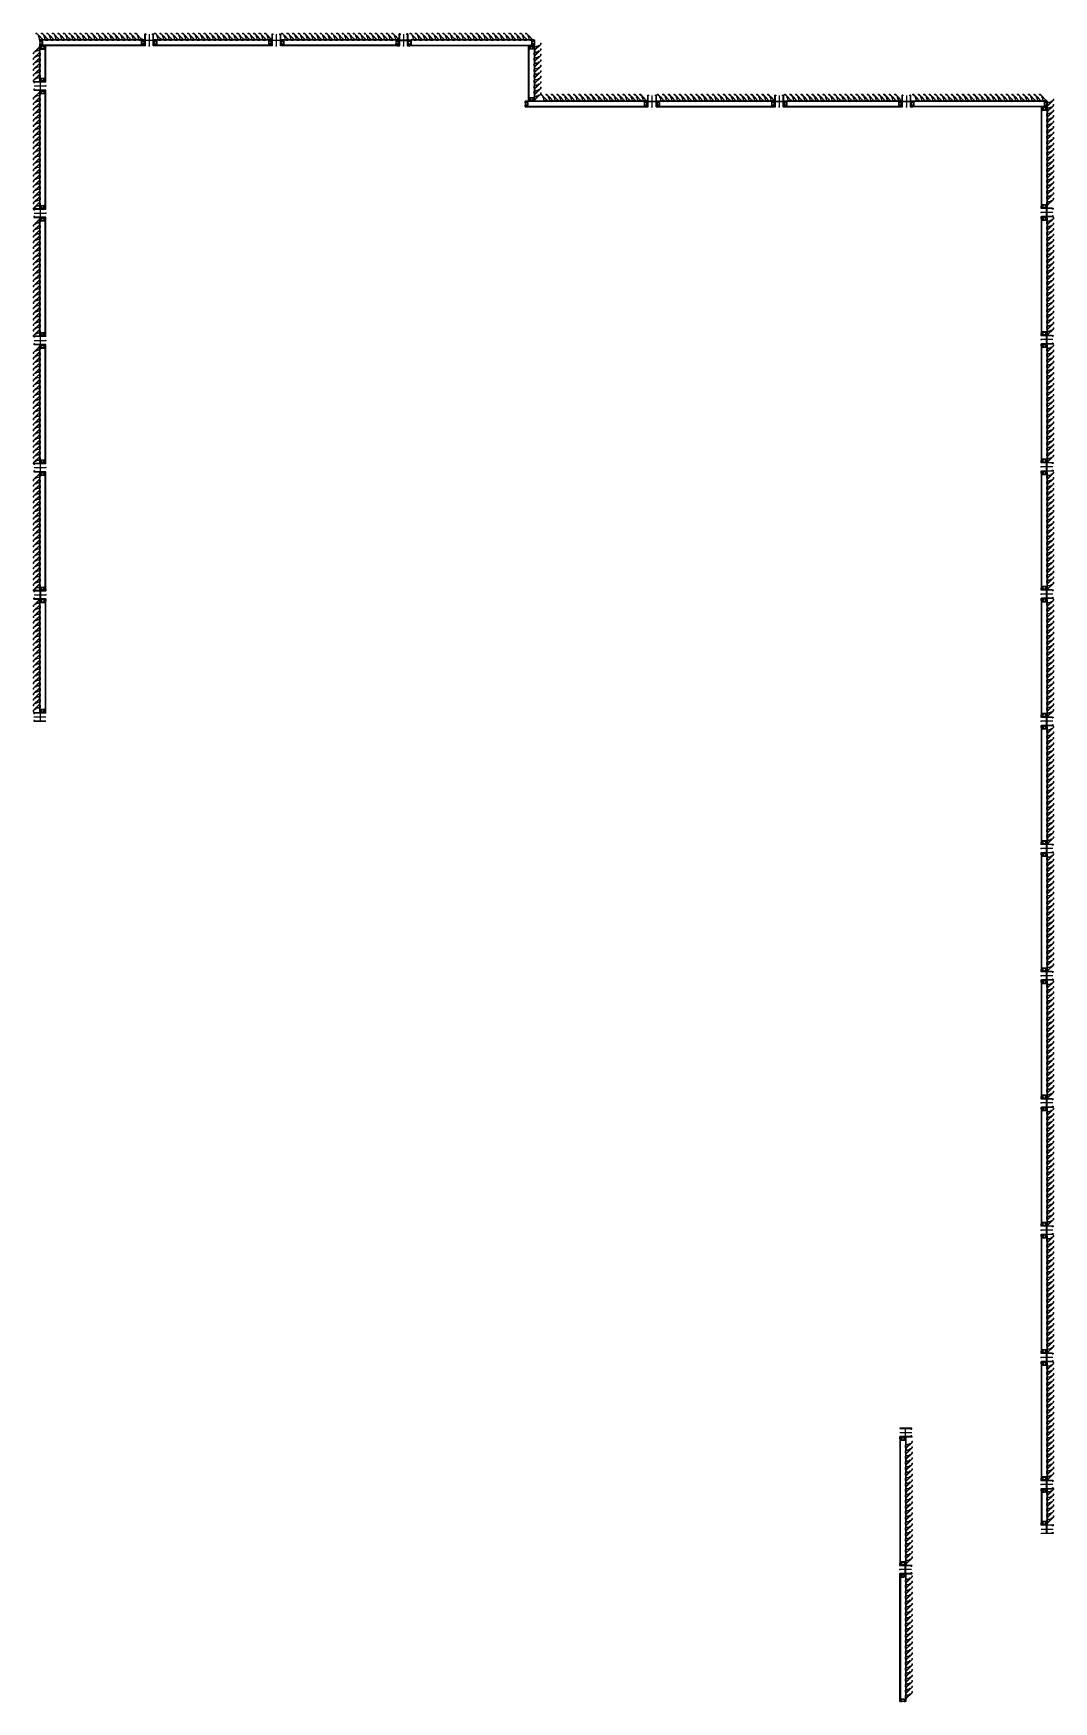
# Model space of a CAD drawing. Header units: millimetres. Extents: x -1379 to 1385823, y -4884429 to 548763.
# Drawn here: x 465102 to 477133, y -2201103 to -2181433 of the extents above; entities that cross this region are included whole.
import ezdxf

# ---------------------------------------------------------------- set-up
doc = ezdxf.new("R2010")
doc.units = ezdxf.units.MM
doc.set_wipeout_variables(frame=1)
doc.linetypes.add('CENTER', pattern=[50.8, 31.75, -6.35, 6.35, -6.35])
for name, color, linetype in [('010 - ASPG_ACCESSORIES_MAIN_COLOR_1', 7, 'Continuous'), ('010 - ASPG_EXTR_DEF_SUB', 7, 'Continuous'), ('010 - ASPG_EXTR_MAIN_COLOR_2', 7, 'Continuous'), ('010 - ASPG_FASTERN_DEF_SUB', 7, 'Continuous'), ('010 - ASPG_FRAMING_CUT_COLOR_4', 7, 'Continuous'), ('010 - ASPG_FRAMING_DEF_SUB', 7, 'Continuous'), ('010 - ASPG_FRAMING_HATCH_', 7, 'Continuous'), ('010 - ASPG_FRAMING_MAIN_COLOR_2', 7, 'Continuous'), ('010 - ASPG_FRAMING_SUB_COLOR_2', 7, 'Continuous'), ('010 - ASPG_FRAMING_WIPEOUT_', 7, 'Continuous'), ('BOLT & SCREW', 7, 'Continuous'), ('Center Line', 7, 'CENTER')]:
    doc.layers.add(name, color=color, linetype=linetype)
doc.layers.add('12-GRID', color=7, linetype='CENTER', lineweight=13)
doc.layers.add('SCREW', color=7, linetype='Continuous', lineweight=5)
pattern_1 = [(270, (1257419.24324, -520041.6224), (0.65495992507, -1.1344238721), [0.7562825814, -1.5125651628]), (30, (1257419.24324, -520041.6224), (0.65495992936, 1.1344238696), [0.7562825814, -1.5125651628]), (330, (1257419.24324, -520041.6224), (1.30991985442, -2.48e-09), [-1.5125651628, 0.7562825814])]
pattern_2 = [(315, (1257419.4929, -520021.6224), (1.3369313545, 1.3369313545), []), (45, (1257419.4929, -520021.6224), (-1.3369313545, 1.3369313545), [])]
pattern_3 = [(270, (1257419.4425, -520043.9224), (0.65495992507, -1.1344238721), [0.7562825814, -1.5125651628]), (30, (1257419.4425, -520043.9224), (0.65495992936, 1.1344238696), [0.7562825814, -1.5125651628]), (330, (1257419.4425, -520043.9224), (1.30991985442, -2.48e-09), [-1.5125651628, 0.7562825814])]
pattern_4 = [(315, (1257419.1929, -520023.9224), (1.3369313545, 1.3369313545), []), (45, (1257419.1929, -520023.9224), (-1.3369313545, 1.3369313545), [])]

# ---------------------------------------------------------------- blocks, each defined once
blk = doc.blocks.new('*U3530')
at = {"layer": '12-GRID', "color": 7, "linetype": 'CENTER'}
for p, q in [((0, -6), (0, 2)), ((-4, -2), (4, -2))]:
    blk.add_line(p, q, dxfattribs=at)
at = {"layer": 'BOLT & SCREW', "color": 7}
for p, q in [((-1, -2), (-2, -2)), ((-1, -2), (-2, -2)), ((0, -2), (-1, -2)), ((0, -2), (-1, -2)), ((0, -1), (0, 0)), ((0, -1), (0, 0)), ((0, -2), (0, -1)), ((0, -2), (0, -1)), ((0, -2), (1, -2)), ((0, -3), (0, -2)), ((0, -2), (0, -3)), ((0, -2), (1, -2)), ((0, -3), (0, -4)), ((0, -3), (0, -4)), ((1, -2), (2, -2)), ((1, -2), (2, -2))]:
    blk.add_line(p, q, dxfattribs=at)
for points in [[(-2, -2), (-1, -2, 0.414214), (0, -1), (0, 0), (0, 0), (0, -1, 0.414214), (1, -2), (2, -2), (2, -2), (1, -2, 0.414214), (0, -3), (0, -4), (0, -4), (0, -3, 0.414214), (-1, -2), (-2, -2)], [(0, -2, -0.414214), (0, -2), (1, -2), (1, -2), (0, -2, -0.414214), (0, -2), (0, -1), (0, -1), (0, -2, -0.414214), (0, -2), (-1, -2), (-1, -2), (0, -2, -0.414214), (0, -2), (0, -3), (0, -3)]]:
    blk.add_lwpolyline(points, format="xyb", close=True, dxfattribs=at)
blk.add_circle((0, -2), 3.5, dxfattribs=at)
blk = doc.blocks.new('000_ASPG_TYP_FILES_20260218-010703_FRAME_EXTR_')
at = {"layer": '010 - ASPG_FRAMING_HATCH_'}
h = blk.add_hatch(dxfattribs=at)
h.set_pattern_fill('ANSI32', scale=0.1, angle=180)
edge = h.paths.add_edge_path()
edge.add_line((2, 16), (2, 2))
edge.add_line((2, 2), (40, 2))
edge.add_arc((40, 2), 0.3, 0, 90, ccw=False)
edge.add_line((40, 2), (40, 0))
edge.add_arc((40, 0), 0.3, -90, 0, ccw=False)
edge.add_line((40, 0), (0, 0))
edge.add_arc((0, 0), 0.3, 180, 270, ccw=False)
edge.add_line((0, 0), (0, 18))
edge.add_arc((0, 18), 0.3, 90, 180, ccw=False)
edge.add_line((0, 18), (23, 18))
edge.add_arc((23, 19), 0.5, 270, 380.2095)
edge.add_arc((26, 20), 3.35, 182.0638, 200.2095, ccw=False)
edge.add_arc((24, 20), 0.76, 2.0638, 182.0638, ccw=False)
edge.add_arc((26, 20), 1.83, 182.0638, 447.9362)
edge.add_arc((26, 22), 0.76, 87.9362, 267.9362, ccw=False)
edge.add_arc((26, 20), 3.35, 69.7905, 87.9362, ccw=False)
edge.add_arc((27, 23), 0.5, 249.7905, 360)
edge.add_line((28, 23), (28, 27))
edge.add_line((28, 27), (28, 27))
edge.add_line((28, 27), (28, 28))
edge.add_line((28, 28), (28, 39))
edge.add_line((28, 39), (28, 39))
edge.add_line((28, 39), (28, 40))
edge.add_line((28, 40), (28, 43))
edge.add_arc((27, 43), 0.5, 0, 110.2095)
edge.add_arc((26, 46), 3.35, 272.0638, 290.2095, ccw=False)
edge.add_arc((26, 44), 0.76, 92.0638, 272.0638, ccw=False)
edge.add_arc((26, 46), 1.83, 272.0638, 537.9362)
edge.add_arc((24, 47), 0.76, 177.9362, 357.9362, ccw=False)
edge.add_arc((26, 46), 3.35, 159.7905, 177.9362, ccw=False)
edge.add_arc((23, 48), 0.5, 339.7905, 450)
edge.add_line((23, 48), (0, 48))
edge.add_arc((0, 49), 0.3, 180, 270, ccw=False)
edge.add_line((0, 49), (0, 60))
edge.add_arc((0, 60), 0.3, 90, 180, ccw=False)
edge.add_line((0, 60), (5, 60))
edge.add_line((5, 60), (5, 65))
edge.add_arc((5, 65), 0.3, 90, 180, ccw=False)
edge.add_line((5, 65), (30, 65))
edge.add_line((30, 65), (30, 64))
edge.add_arc((30, 64), 0.3, -90, 0, ccw=False)
edge.add_line((30, 63), (7, 63))
edge.add_arc((7, 63), 0.3, 90, 180)
edge.add_line((7, 63), (7, 58))
edge.add_line((7, 58), (2, 58))
edge.add_arc((2, 58), 0.3, 90, 180)
edge.add_line((2, 58), (2, 51))
edge.add_arc((2, 51), 0.3, 180, 270)
edge.add_line((2, 50), (30, 50))
edge.add_arc((30, 50), 0.3, 0, 90, ccw=False)
edge.add_line((30, 50), (30, 27))
edge.add_line((30, 27), (30, 16))
edge.add_arc((30, 16), 0.3, -90, 0, ccw=False)
edge.add_line((30, 16), (2, 16))
at = {"layer": '010 - ASPG_FRAMING_CUT_COLOR_4', "color": 7}
blk.add_lwpolyline([(2, 16), (2, 2), (40, 2, -0.414214), (40, 2), (40, 0, -0.414214), (40, 0), (0, 0, -0.414214), (0, 0), (0, 18, -0.414214), (0, 18), (23, 18, 0.52173), (23, 19, -0.079342), (23, 20, -1), (24, 20, 2.296346), (26, 22, -1), (26, 23, -0.079342), (27, 23, 0.52173), (28, 23), (28, 27), (28, 27), (28, 28), (28, 39), (28, 39), (28, 40), (28, 43, 0.52173), (27, 43, -0.079342), (26, 43, -1), (26, 45, 2.296346), (24, 47, -1), (23, 47, -0.079342), (23, 48, 0.52173), (23, 48), (0, 48, -0.414214), (0, 49), (0, 60, -0.414214), (0, 60), (5, 60), (5, 65, -0.414214), (5, 65), (30, 65), (30, 64, -0.414214), (30, 63), (7, 63, 0.414214), (7, 63), (7, 58), (2, 58, 0.414214), (2, 58), (2, 51, 0.414214), (2, 50), (30, 50, -0.414214), (30, 50), (30, 27), (30, 16, -0.414214), (30, 16)], format="xyb", close=True, dxfattribs=at)
at = {"color": 7}
for p in [(26, 48), (26, 22)]:
    blk.add_blockref('*U3530', p, dxfattribs=at)
blk = doc.blocks.new('*U3143')
at = {"layer": '010 - ASPG_FRAMING_HATCH_', "transparency": 33554585}
h = blk.add_hatch(dxfattribs=at)
h.set_pattern_fill('ANSI32', scale=0.25)
edge = h.paths.add_edge_path()
edge.add_line((2, -50), (2, -75))
edge.add_line((2, -75), (0, -75))
edge.add_line((0, -75), (0, -49))
edge.add_arc((1, -49), 1, 90, 180, ccw=False)
edge.add_line((1, -48), (63, -48))
edge.add_arc((63, -47), 1, 270, 360)
edge.add_line((64, -47), (64, 47))
edge.add_arc((63, 47), 1, 0, 90)
edge.add_line((63, 48), (1, 48))
edge.add_arc((1, 49), 1, 180, 270, ccw=False)
edge.add_line((0, 49), (0, 75))
edge.add_line((0, 75), (2, 75))
edge.add_line((2, 75), (2, 50))
edge.add_line((2, 50), (141, 50))
edge.add_line((141, 50), (141, 41))
edge.add_arc((140, 41), 1, 270, 360, ccw=False)
edge.add_line((140, 40), (132, 40))
edge.add_arc((132, 41), 1, 180, 270, ccw=False)
edge.add_line((131, 41), (131, 47))
edge.add_arc((130, 47), 1, 0, 90)
edge.add_line((130, 48), (67, 48))
edge.add_arc((67, 47), 1, 90, 180)
edge.add_line((66, 47), (66, -47))
edge.add_arc((67, -47), 1, 180, 270)
edge.add_line((67, -48), (130, -48))
edge.add_arc((130, -47), 1, 270, 360)
edge.add_line((131, -47), (131, -41))
edge.add_arc((132, -41), 1, 90, 180, ccw=False)
edge.add_line((132, -40), (140, -40))
edge.add_arc((140, -41), 1, 0, 90, ccw=False)
edge.add_line((141, -41), (141, -50))
edge.add_line((141, -50), (2, -50))
h.paths.add_polyline_path([(139, 48), (139, 42), (133, 42), (133, 48)], flags=16)
h.paths.add_polyline_path([(139, -48), (139, -42), (133, -42), (133, -48)], flags=16)
at = {"layer": '010 - ASPG_FRAMING_HATCH_'}
h = blk.add_hatch(dxfattribs=at)
h.set_pattern_fill('ANSI37', scale=0.595498, angle=-90)
h.set_pattern_definition(pattern_4)
edge = h.paths.add_edge_path()
edge.add_ellipse((12, 55), major_axis=(0, -5), ratio=0.644482, start_angle=180, end_angle=360, ccw=False)
edge.add_line((12, 60), (2, 60))
edge.add_arc((-8, 55), 11.1, -26.7963, 26.7963, ccw=False)
edge.add_line((2, 50), (12, 50))
h = blk.add_hatch(dxfattribs=at)
h.set_pattern_fill('HONEY', scale=0.238199, angle=-90)
h.set_pattern_definition(pattern_3)
edge = h.paths.add_edge_path()
edge.add_ellipse((12, 55), major_axis=(0, -5), ratio=0.644482, start_angle=0, end_angle=360, ccw=False)
h = blk.add_hatch(dxfattribs=at)
h.set_pattern_fill('HONEY', scale=0.238199, angle=-90)
h.set_pattern_definition(pattern_1)
edge = h.paths.add_edge_path()
edge.add_ellipse((58, 55), major_axis=(0, -5), ratio=0.644482, start_angle=0, end_angle=360)
h = blk.add_hatch(dxfattribs=at)
h.set_pattern_fill('ANSI37', scale=0.595498, angle=-90)
h.set_pattern_definition(pattern_2)
edge = h.paths.add_edge_path()
edge.add_ellipse((58, 55), major_axis=(0, -5), ratio=0.644482, start_angle=0, end_angle=180)
edge.add_line((58, 60), (62, 60))
edge.add_arc((62, 60), 0.3, -90, 0)
edge.add_line((62, 60), (62, 61))
edge.add_line((62, 61), (62, 62))
edge.add_line((62, 62), (62, 62))
edge.add_line((62, 62), (62, 63))
edge.add_line((62, 63), (62, 63))
edge.add_line((62, 63), (62, 64))
edge.add_line((62, 64), (62, 64))
edge.add_line((62, 64), (62, 65))
edge.add_line((62, 65), (63, 65))
edge.add_line((63, 65), (64, 66))
edge.add_line((64, 66), (64, 65))
edge.add_line((64, 65), (65, 66))
edge.add_line((65, 66), (65, 65))
edge.add_line((65, 65), (66, 66))
edge.add_line((66, 66), (66, 65))
edge.add_line((66, 65), (67, 65))
edge.add_arc((67, 65), 0.3, -90, 0)
edge.add_line((67, 65), (67, 60))
edge.add_arc((77, 55), 11.1, 153.2037, 206.7963)
edge.add_line((67, 50), (58, 50))
h = blk.add_hatch(dxfattribs=at)
h.set_pattern_fill('ANSI37', scale=0.595498, angle=-90)
h.set_pattern_definition(pattern_4)
edge = h.paths.add_edge_path()
edge.add_ellipse((12, -55), major_axis=(0, 5), ratio=0.644482, start_angle=0, end_angle=180)
edge.add_line((12, -60), (2, -60))
edge.add_arc((-8, -55), 11.1, 333.2037, 386.7963)
edge.add_line((2, -50), (12, -50))
h = blk.add_hatch(dxfattribs=at)
h.set_pattern_fill('HONEY', scale=0.238199, angle=-90)
h.set_pattern_definition(pattern_3)
edge = h.paths.add_edge_path()
edge.add_ellipse((12, -55), major_axis=(0, 5), ratio=0.644482, start_angle=0, end_angle=360)
h = blk.add_hatch(dxfattribs=at)
h.set_pattern_fill('HONEY', scale=0.238199, angle=-90)
h.set_pattern_definition(pattern_1)
edge = h.paths.add_edge_path()
edge.add_ellipse((58, -55), major_axis=(0, 5), ratio=0.644482, start_angle=0, end_angle=360, ccw=False)
h = blk.add_hatch(dxfattribs=at)
h.set_pattern_fill('ANSI37', scale=0.595498, angle=-90)
h.set_pattern_definition(pattern_2)
edge = h.paths.add_edge_path()
edge.add_ellipse((58, -55), major_axis=(0, 5), ratio=0.644482, start_angle=180, end_angle=360, ccw=False)
edge.add_line((58, -60), (62, -60))
edge.add_arc((62, -60), 0.3, 360, 450, ccw=False)
edge.add_line((62, -60), (62, -61))
edge.add_line((62, -61), (62, -62))
edge.add_line((62, -62), (62, -62))
edge.add_line((62, -62), (62, -63))
edge.add_line((62, -63), (62, -63))
edge.add_line((62, -63), (62, -64))
edge.add_line((62, -64), (62, -64))
edge.add_line((62, -64), (62, -65))
edge.add_line((62, -65), (63, -65))
edge.add_line((63, -65), (64, -66))
edge.add_line((64, -66), (64, -65))
edge.add_line((64, -65), (65, -66))
edge.add_line((65, -66), (65, -65))
edge.add_line((65, -65), (66, -66))
edge.add_line((66, -66), (66, -65))
edge.add_line((66, -65), (67, -65))
edge.add_arc((67, -65), 0.3, 360, 450, ccw=False)
edge.add_line((67, -65), (67, -60))
edge.add_arc((77, -55), 11.1, 153.2037, 206.7963, ccw=False)
edge.add_line((67, -50), (58, -50))
at = {"layer": '010 - ASPG_FASTERN_DEF_SUB', "color": 7}
blk.add_point((0, 0), dxfattribs=at)
at = {"layer": '010 - ASPG_FRAMING_CUT_COLOR_4', "color": 7}
blk.add_lwpolyline([(2, -50), (2, -75), (0, -75), (0, -49, -0.414214), (1, -48), (63, -48, 0.414214), (64, -47), (64, 47, 0.414214), (63, 48), (1, 48, -0.414214), (0, 49), (0, 75), (2, 75), (2, 50), (141, 50), (141, 41, -0.414214), (140, 40), (132, 40, -0.414214), (131, 41), (131, 47, 0.414214), (130, 48), (67, 48, 0.414214), (66, 47), (66, -47, 0.414214), (67, -48), (130, -48, 0.414214), (131, -47), (131, -41, -0.414214), (132, -40), (140, -40, -0.414214), (141, -41), (141, -50)], format="xyb", close=True, dxfattribs=at)
for points in [[(139, 48), (139, 42), (133, 42), (133, 48)], [(139, -48), (139, -42), (133, -42), (133, -48)]]:
    blk.add_lwpolyline(points, close=True, dxfattribs=at)
at = {"layer": '010 - ASPG_FRAMING_DEF_SUB', "color": 7, "transparency": 33554508}
blk.add_line((136, 0), (-5, 0), dxfattribs=at)
at = {"layer": '010 - ASPG_FRAMING_DEF_SUB', "color": 7, "transparency": 33554457}
for points in [[(2, 50), (15, 50), (15, 60), (2, 60)], [(54, 50), (67, 50), (67, 66), (54, 66)], [(2, -50), (15, -50), (15, -60), (2, -60)], [(54, -50), (67, -50), (67, -66), (54, -66)]]:
    blk.add_lwpolyline(points, close=True, dxfattribs=at)
at = {"layer": '010 - ASPG_FRAMING_SUB_COLOR_2', "color": 7}
for points in [[(12, 50), (2, 50, 0.238199), (2, 60), (12, 60)], [(58, 50), (67, 50, -0.238199), (67, 60), (67, 65, -0.414214), (67, 65), (66, 65), (66, 66), (65, 65), (65, 66), (64, 65), (64, 66), (63, 65), (62, 65), (62, 64), (62, 64), (62, 63), (62, 63), (62, 62), (62, 62), (62, 61), (62, 60, -0.414214), (62, 60), (58, 60)], [(12, -50), (2, -50, -0.238199), (2, -60), (12, -60)], [(58, -50), (67, -50, 0.238199), (67, -60), (67, -65, 0.414214), (67, -65), (66, -65), (66, -66), (65, -65), (65, -66), (64, -65), (64, -66), (63, -65), (62, -65), (62, -64), (62, -64), (62, -63), (62, -63), (62, -62), (62, -62), (62, -61), (62, -60, 0.414214), (62, -60), (58, -60)]]:
    blk.add_lwpolyline(points, format="xyb", dxfattribs=at)
at = {"layer": '010 - ASPG_FRAMING_SUB_COLOR_2', "color": 7, "extrusion": (0, 0, -1)}
for centre, major_axis in [((12, 55), (0, -5)), ((58, -55), (0, 5))]:
    blk.add_ellipse(centre, major_axis=major_axis, ratio=0.644482, dxfattribs=at)
at = {"layer": '010 - ASPG_FRAMING_SUB_COLOR_2', "color": 7}
for centre, major_axis in [((58, 55), (0, -5)), ((12, -55), (0, 5))]:
    blk.add_ellipse(centre, major_axis=major_axis, ratio=0.644482, dxfattribs=at)
blk = doc.blocks.new('PZG35-9D5')
at = {"layer": 'Center Line', "color": 7}
blk.add_line((0, 4), (0, -11), dxfattribs=at)
at = {"layer": 'SCREW', "color": 7}
for p, q in [((-1, 0), (-1, -1)), ((1, 0), (1, -1)), ((-2, -1), (-1, -2)), ((-2, -1), (-1, -1)), ((-2, -1), (2, -1)), ((-2, -3), (2, -2)), ((-2, -3), (-1, -2)), ((-2, -3), (-1, -3)), ((-2, -4), (-1, -4)), ((-2, -4), (-1, -4)), ((-2, -4), (-1, -4)), ((-1, -1), (1, -1)), ((-1, -2), (1, -1)), ((-1, -2), (-1, -2)), ((-1, -2), (1, -2)), ((-1, -3), (-1, -4)), ((-1, -3), (1, -3)), ((-1, -4), (-1, -8)), ((-1, -4), (-1, -4)), ((-1, -4), (-1, -4)), ((0, -10), (-1, -8)), ((0, -10), (1, -8)), ((1, -1), (1, -2)), ((2, -1), (1, -1)), ((2, -1), (1, -1)), ((2, -2), (1, -2)), ((2, -2), (1, -3)), ((1, -3), (1, -3)), ((1, -3), (1, -3)), ((2, -4), (1, -3)), ((1, -4), (1, -4)), ((1, -4), (2, -4)), ((1, -4), (1, -4)), ((1, -5), (1, -4)), ((2, -5), (1, -4)), ((2, -4), (1, -4)), ((1, -5), (1, -8)), ((1, -5), (2, -5)), ((1, -5), (1, -5)), ((2, -5), (1, -5))]:
    blk.add_line(p, q, dxfattribs=at)
blk.add_lwpolyline([(0, -10), (1, -5), (1, -4, 0.417657), (0, -3, 0.108102), (-1, -4), (-1, -5)], format="xyb", dxfattribs=at)
blk = doc.blocks.new('*U3139')
at = {"layer": 'SCREW', "color": 7}
blk.add_lwpolyline([(3, 2, 0.09906), (1, 3), (1, 2), (-1, 2), (-1, 3, 0.09906), (-3, 2, 0.266588), (-4, 1), (-4, 0, 0.414214), (-3, 0), (3, 0, 0.414214), (3, 0), (3, 1, 0.266588)], format="xyb", close=True, dxfattribs=at)
blk.add_blockref('PZG35-9D5', (0, 0), dxfattribs=at)
blk = doc.blocks.new('*U3144')
at = {"color": 7}
blk.add_point((0, 0), dxfattribs=at)
at = {"layer": '010 - ASPG_ACCESSORIES_MAIN_COLOR_1', "color": 7}
blk.add_lwpolyline([(-40, -1, 0.414214), (-40, -1), (-40, -7, 0.57735), (-40, -8), (-37, -6, 0.767327), (-37, -5), (-38, -5, -0.414214), (-38, -5), (-38, -3, -0.414214), (-38, -3), (-32, -3, -0.388879), (-32, -3), (-32, -4, 0.388879), (-31, -5), (-30, -5, 0.414214), (-30, -4), (-30, -3, -0.414214), (-30, -3), (0, -3, -0.378969), (3, -5), (8, -43, 0.446593), (12, -45, -0.489802), (16, -49), (16, -49, -0.18248), (16, -50, -0.267949), (15, -50, 1.122115), (15, -52, 0.405004), (18, -49), (18, -49, 0.489805), (11, -43, -0.446597), (10, -42), (5, -1, 0.364176), (5, -1)], format="xyb", close=True, dxfattribs=at)
at = {"layer": '010 - ASPG_EXTR_DEF_SUB', "color": 7}
for p in [(-40, 0), (43, -77), (43, -77)]:
    blk.add_point(p, dxfattribs=at)
at = {"layer": '010 - ASPG_EXTR_MAIN_COLOR_2', "color": 7}
blk.add_lwpolyline([(11, -48), (11, -47), (12, -48), (12, -47, -0.535538), (14, -49, 0.991572), (16, -50, 1.157025), (9, -49, -0.688558), (8, -49), (-17, -22), (-32, -6), (-32, -3, 0.414312), (-33, -3), (-38, -3, 0.414116), (-38, -3), (-38, -4, 0.414214), (-38, -5), (-36, -5, -0.205895), (-36, -5), (33, -77), (43, -77, 0.668179), (43, -77), (41, -74, 0.668179), (40, -74), (40, -76), (34, -76), (12, -53, -0.558354), (12, -52, 0.766275), (12, -50, -0.438583), (11, -48)], format="xyb", close=True, dxfattribs=at)
at = {"layer": 'SCREW', "color": 7, "rotation": 180}
for p in [(-22, -2), (-8, -2)]:
    blk.add_blockref('*U3139', p, dxfattribs=at)
blk = doc.blocks.new('*U902')
at = {"color": 7}
blk.add_wipeout([(1659, 4), (60, 4), (60, 69), (1659, 69)], dxfattribs=at).dxf.layer = '010 - ASPG_FRAMING_WIPEOUT_'
blk.add_point((60, 69), dxfattribs=at)
at = {"layer": '010 - ASPG_FRAMING_MAIN_COLOR_2', "color": 7}
blk.add_lwpolyline([(1629, 69), (90, 69), (90, 6), (1629, 6)], close=True, dxfattribs=at)
at = {"layer": '010 - ASPG_FRAMING_SUB_COLOR_2', "color": 7}
for points in [[(1659, 4), (60, 4), (60, 69), (1659, 69)], [(60, 2), (60, 4), (1659, 4), (1659, 2)]]:
    blk.add_lwpolyline(points, close=True, dxfattribs=at)
at = {"color": 7, "transparency": 33554559, "xscale": -1, "rotation": 270}
blk.add_blockref('*U3143', (0, 0), dxfattribs=at)
at = {"color": 7}
blk.add_blockref('000_ASPG_TYP_FILES_20260218-010703_FRAME_EXTR_', (60, 4), dxfattribs=at)
at = {"color": 7, "rotation": 180}
for p in [(120, 69), (185, 69), (250, 69), (315, 69), (380, 69), (445, 69), (510, 69), (575, 69), (640, 69), (705, 69), (770, 69), (835, 69), (900, 69), (965, 69), (1030, 69), (1095, 69), (1160, 69), (1225, 69), (1290, 69), (1355, 69), (1420, 69), (1485, 69), (1550, 69), (1615, 69)]:
    blk.add_blockref('*U3144', p, dxfattribs=at)
at = {"color": 7, "xscale": -1}
blk.add_blockref('000_ASPG_TYP_FILES_20260218-010703_FRAME_EXTR_', (1659, 4), dxfattribs=at)
blk = doc.blocks.new('*U904')
at = {"color": 7}
blk.add_wipeout([(1495, 4), (60, 4), (60, 69), (1495, 69)], dxfattribs=at).dxf.layer = '010 - ASPG_FRAMING_WIPEOUT_'
blk.add_point((60, 69), dxfattribs=at)
at = {"layer": '010 - ASPG_FRAMING_MAIN_COLOR_2', "color": 7}
blk.add_lwpolyline([(1465, 69), (90, 69), (90, 6), (1465, 6)], close=True, dxfattribs=at)
at = {"layer": '010 - ASPG_FRAMING_SUB_COLOR_2', "color": 7}
for points in [[(1495, 4), (60, 4), (60, 69), (1495, 69)], [(60, 2), (60, 4), (1495, 4), (1495, 2)]]:
    blk.add_lwpolyline(points, close=True, dxfattribs=at)
at = {"color": 7, "transparency": 33554559, "xscale": -1, "rotation": 270}
blk.add_blockref('*U3143', (0, 0), dxfattribs=at)
at = {"color": 7, "xscale": -1, "rotation": 180}
for p in [(100, 69), (165, 69), (230, 69), (295, 69), (360, 69), (425, 69), (490, 69), (555, 69), (620, 69), (685, 69), (750, 69), (815, 69), (880, 69), (945, 69), (1010, 69), (1075, 69), (1140, 69), (1205, 69), (1270, 69)]:
    blk.add_blockref('*U3144', p, dxfattribs=at)
at = {"color": 7}
blk.add_blockref('000_ASPG_TYP_FILES_20260218-010703_FRAME_EXTR_', (60, 4), dxfattribs=at)
at = {"color": 7, "xscale": -1}
blk.add_blockref('000_ASPG_TYP_FILES_20260218-010703_FRAME_EXTR_', (1495, 4), dxfattribs=at)
blk = doc.blocks.new('*U906')
at = {"color": 7}
blk.add_wipeout([(634, 4), (0, 4), (0, 69), (634, 69)], dxfattribs=at).dxf.layer = '010 - ASPG_FRAMING_WIPEOUT_'
blk.add_point((0, 69), dxfattribs=at)
at = {"layer": '010 - ASPG_FRAMING_MAIN_COLOR_2', "color": 7}
blk.add_lwpolyline([(604, 69), (30, 69), (30, 6), (604, 6)], close=True, dxfattribs=at)
at = {"layer": '010 - ASPG_FRAMING_SUB_COLOR_2', "color": 7}
for points in [[(634, 4), (0, 4), (0, 69), (634, 69)], [(0, 2), (0, 4), (634, 4), (634, 2)]]:
    blk.add_lwpolyline(points, close=True, dxfattribs=at)
at = {"color": 7, "rotation": 180}
for p in [(8, 69), (73, 69), (138, 69), (203, 69), (268, 69), (333, 69), (398, 69), (463, 69), (528, 69), (593, 69)]:
    blk.add_blockref('*U3144', p, dxfattribs=at)
at = {"color": 7}
blk.add_blockref('000_ASPG_TYP_FILES_20260218-010703_FRAME_EXTR_', (0, 4), dxfattribs=at)
at = {"color": 7, "xscale": -1}
blk.add_blockref('000_ASPG_TYP_FILES_20260218-010703_FRAME_EXTR_', (634, 4), dxfattribs=at)
blk = doc.blocks.new('*U907')
at = {"color": 7}
blk.add_wipeout([(1543, 4), (60, 4), (60, 69), (1543, 69)], dxfattribs=at).dxf.layer = '010 - ASPG_FRAMING_WIPEOUT_'
blk.add_point((60, 69), dxfattribs=at)
at = {"layer": '010 - ASPG_FRAMING_MAIN_COLOR_2', "color": 7}
blk.add_lwpolyline([(1513, 69), (90, 69), (90, 6), (1513, 6)], close=True, dxfattribs=at)
at = {"layer": '010 - ASPG_FRAMING_SUB_COLOR_2', "color": 7}
for points in [[(1543, 4), (60, 4), (60, 69), (1543, 69)], [(60, 2), (60, 4), (1543, 4), (1543, 2)]]:
    blk.add_lwpolyline(points, close=True, dxfattribs=at)
at = {"color": 7, "transparency": 33554559, "xscale": -1, "rotation": 270}
blk.add_blockref('*U3143', (0, 0), dxfattribs=at)
at = {"color": 7}
blk.add_blockref('000_ASPG_TYP_FILES_20260218-010703_FRAME_EXTR_', (60, 4), dxfattribs=at)
at = {"color": 7, "rotation": 180}
for p in [(120, 69), (185, 69), (250, 69), (315, 69), (380, 69), (445, 69), (510, 69), (575, 69), (640, 69), (705, 69), (770, 69), (835, 69), (900, 69), (965, 69), (1030, 69), (1095, 69), (1160, 69), (1225, 69), (1290, 69), (1355, 69), (1420, 69), (1485, 69)]:
    blk.add_blockref('*U3144', p, dxfattribs=at)
at = {"color": 7, "xscale": -1}
blk.add_blockref('000_ASPG_TYP_FILES_20260218-010703_FRAME_EXTR_', (1543, 4), dxfattribs=at)
blk = doc.blocks.new('*U909')
at = {"color": 7}
blk.add_wipeout([(1287, 4), (60, 4), (60, 69), (1287, 69)], dxfattribs=at).dxf.layer = '010 - ASPG_FRAMING_WIPEOUT_'
blk.add_point((60, 69), dxfattribs=at)
at = {"layer": '010 - ASPG_FRAMING_MAIN_COLOR_2', "color": 7}
blk.add_lwpolyline([(1257, 69), (90, 69), (90, 6), (1257, 6)], close=True, dxfattribs=at)
at = {"layer": '010 - ASPG_FRAMING_SUB_COLOR_2', "color": 7}
for points in [[(1287, 4), (60, 4), (60, 69), (1287, 69)], [(60, 2), (60, 4), (1287, 4), (1287, 2)]]:
    blk.add_lwpolyline(points, close=True, dxfattribs=at)
at = {"color": 7, "transparency": 33554559, "xscale": -1, "rotation": 270}
blk.add_blockref('*U3143', (0, 0), dxfattribs=at)
at = {"color": 7}
blk.add_blockref('000_ASPG_TYP_FILES_20260218-010703_FRAME_EXTR_', (60, 4), dxfattribs=at)
at = {"color": 7, "xscale": -1, "rotation": 180}
for p in [(120, 69), (185, 69), (250, 69), (315, 69), (380, 69), (445, 69), (510, 69), (575, 69), (640, 69), (705, 69), (770, 69), (835, 69), (900, 69), (965, 69), (1030, 69), (1095, 69), (1160, 69), (1225, 69), (1290, 69)]:
    blk.add_blockref('*U3144', p, dxfattribs=at)
at = {"color": 7, "xscale": -1}
blk.add_blockref('000_ASPG_TYP_FILES_20260218-010703_FRAME_EXTR_', (1287, 4), dxfattribs=at)
blk = doc.blocks.new('*U908')
at = {"color": 7}
blk.add_wipeout([(465, 4), (60, 4), (60, 69), (465, 69)], dxfattribs=at).dxf.layer = '010 - ASPG_FRAMING_WIPEOUT_'
blk.add_point((60, 69), dxfattribs=at)
at = {"layer": '010 - ASPG_FRAMING_MAIN_COLOR_2', "color": 7}
blk.add_lwpolyline([(435, 69), (90, 69), (90, 6), (435, 6)], close=True, dxfattribs=at)
at = {"layer": '010 - ASPG_FRAMING_SUB_COLOR_2', "color": 7}
for points in [[(465, 4), (60, 4), (60, 69), (465, 69)], [(60, 2), (60, 4), (465, 4), (465, 2)]]:
    blk.add_lwpolyline(points, close=True, dxfattribs=at)
at = {"color": 7, "transparency": 33554559, "xscale": -1, "rotation": 270}
blk.add_blockref('*U3143', (0, 0), dxfattribs=at)
at = {"color": 7, "rotation": 180}
for p in [(100, 69), (165, 69), (230, 69), (295, 69), (360, 69), (425, 69)]:
    blk.add_blockref('*U3144', p, dxfattribs=at)
at = {"color": 7}
blk.add_blockref('000_ASPG_TYP_FILES_20260218-010703_FRAME_EXTR_', (60, 4), dxfattribs=at)
at = {"color": 7, "xscale": -1}
blk.add_blockref('000_ASPG_TYP_FILES_20260218-010703_FRAME_EXTR_', (465, 4), dxfattribs=at)
blk = doc.blocks.new('000_ASPG_TYP_FILES_FRAMING_EXTR_BREAKLINE_TYPE_2')
at = {"layer": '010 - ASPG_FRAMING_HATCH_', "transparency": 33554585}
h = blk.add_hatch(dxfattribs=at)
h.set_pattern_fill('ANSI32', scale=0.25)
h.paths.add_polyline_path([(131, 91, 0.414214), (132, 90), (140, 90, 0.414214), (141, 91), (141, 100), (2, 100), (2, 125), (0, 125), (0, 99, 0.414214), (1, 98), (63, 98, -0.414214), (64, 97), (64, 3, -0.414214), (63, 2), (0, 2), (0, 0), (141, 0), (141, 9, 0.414214), (140, 10), (132, 10, 0.414214), (131, 9), (131, 3, -0.414214), (130, 2), (67, 2, -0.414214), (66, 3), (66, 97, -0.414214), (67, 98), (130, 98, -0.414214), (131, 97)])
h.paths.add_polyline_path([(133, 92), (133, 98), (139, 98), (139, 92)], flags=16)
h.paths.add_polyline_path([(133, 8), (139, 8), (139, 2), (133, 2)], flags=16)
at = {"layer": '010 - ASPG_FRAMING_HATCH_'}
h = blk.add_hatch(dxfattribs=at)
h.set_pattern_fill('ANSI37', scale=0.595498, angle=-90)
h.set_pattern_definition([(315, (1257419.1929, -519973.9224), (1.3369313545, 1.3369313545), []), (45, (1257419.1929, -519973.9224), (-1.3369313545, 1.3369313545), [])])
edge = h.paths.add_edge_path()
edge.add_ellipse((12, 105), major_axis=(0, -5), ratio=0.644482, start_angle=180, end_angle=360, ccw=False)
edge.add_line((12, 110), (2, 110))
edge.add_arc((-8, 105), 11.1, -26.7963, 26.7963, ccw=False)
edge.add_line((2, 100), (12, 100))
h = blk.add_hatch(dxfattribs=at)
h.set_pattern_fill('HONEY', scale=0.238199, angle=-90)
h.set_pattern_definition([(270, (1257419.4425, -519993.9224), (0.65495992507, -1.1344238721), [0.7562825814, -1.5125651628]), (30, (1257419.4425, -519993.9224), (0.65495992936, 1.1344238696), [0.7562825814, -1.5125651628]), (330, (1257419.4425, -519993.9224), (1.30991985442, -2.48e-09), [-1.5125651628, 0.7562825814])])
edge = h.paths.add_edge_path()
edge.add_ellipse((12, 105), major_axis=(0, -5), ratio=0.644482, start_angle=0, end_angle=360, ccw=False)
h = blk.add_hatch(dxfattribs=at)
h.set_pattern_fill('HONEY', scale=0.238199, angle=-90)
h.set_pattern_definition([(270, (1257419.24324, -519991.6224), (0.65495992507, -1.1344238721), [0.7562825814, -1.5125651628]), (30, (1257419.24324, -519991.6224), (0.65495992936, 1.1344238696), [0.7562825814, -1.5125651628]), (330, (1257419.24324, -519991.6224), (1.30991985442, -2.48e-09), [-1.5125651628, 0.7562825814])])
edge = h.paths.add_edge_path()
edge.add_ellipse((58, 105), major_axis=(0, -5), ratio=0.644482, start_angle=0, end_angle=360)
h = blk.add_hatch(dxfattribs=at)
h.set_pattern_fill('ANSI37', scale=0.595498, angle=-90)
h.set_pattern_definition([(315, (1257419.4929, -519971.6224), (1.3369313545, 1.3369313545), []), (45, (1257419.4929, -519971.6224), (-1.3369313545, 1.3369313545), [])])
edge = h.paths.add_edge_path()
edge.add_ellipse((58, 105), major_axis=(0, -5), ratio=0.644482, start_angle=0, end_angle=180)
edge.add_line((58, 110), (62, 110))
edge.add_arc((62, 110), 0.3, -90, 0)
edge.add_line((62, 110), (62, 111))
edge.add_line((62, 111), (62, 112))
edge.add_line((62, 112), (62, 112))
edge.add_line((62, 112), (62, 113))
edge.add_line((62, 113), (62, 113))
edge.add_line((62, 113), (62, 114))
edge.add_line((62, 114), (62, 114))
edge.add_line((62, 114), (62, 115))
edge.add_line((62, 115), (63, 115))
edge.add_line((63, 115), (64, 116))
edge.add_line((64, 116), (64, 115))
edge.add_line((64, 115), (65, 116))
edge.add_line((65, 116), (65, 115))
edge.add_line((65, 115), (66, 116))
edge.add_line((66, 116), (66, 115))
edge.add_line((66, 115), (67, 115))
edge.add_arc((67, 115), 0.3, -90, 0)
edge.add_line((67, 115), (67, 110))
edge.add_arc((77, 105), 11.1, 153.2037, 206.7963)
edge.add_line((67, 100), (58, 100))
at = {"color": 7}
blk.add_point((141, 100), dxfattribs=at)
at = {"layer": '010 - ASPG_FRAMING_CUT_COLOR_4', "color": 7}
blk.add_lwpolyline([(0, 0), (0, 2), (63, 2, 0.414214), (64, 3), (64, 97, 0.414214), (63, 98), (1, 98, -0.414214), (0, 99), (0, 125), (2, 125), (2, 100), (141, 100), (141, 91, -0.414214), (140, 90), (132, 90, -0.414214), (131, 91), (131, 97, 0.414214), (130, 98), (67, 98, 0.414214), (66, 97), (66, 3, 0.414214), (67, 2), (130, 2, 0.414214), (131, 3), (131, 9, -0.414214), (132, 10), (140, 10, -0.414214), (141, 9), (141, 0)], format="xyb", close=True, dxfattribs=at)
for points in [[(139, 98), (139, 92), (133, 92), (133, 98)], [(139, 2), (139, 8), (133, 8), (133, 2)]]:
    blk.add_lwpolyline(points, close=True, dxfattribs=at)
at = {"layer": '010 - ASPG_FRAMING_DEF_SUB', "color": 7, "transparency": 33554457}
blk.add_line((0, 50), (141, 50), dxfattribs=at)
for points in [[(2, 100), (15, 100), (15, 110), (2, 110)], [(54, 100), (67, 100), (67, 116), (54, 116)]]:
    blk.add_lwpolyline(points, close=True, dxfattribs=at)
at = {"layer": '010 - ASPG_FRAMING_SUB_COLOR_2', "color": 7}
for points in [[(12, 100), (2, 100, 0.238199), (2, 110), (12, 110)], [(58, 100), (67, 100, -0.238199), (67, 110), (67, 115, -0.414214), (67, 115), (66, 115), (66, 116), (65, 115), (65, 116), (64, 115), (64, 116), (63, 115), (62, 115), (62, 114), (62, 114), (62, 113), (62, 113), (62, 112), (62, 112), (62, 111), (62, 110, -0.414214), (62, 110), (58, 110)]]:
    blk.add_lwpolyline(points, format="xyb", dxfattribs=at)
at = {"layer": '010 - ASPG_FRAMING_SUB_COLOR_2', "color": 7, "extrusion": (0, 0, -1)}
blk.add_ellipse((12, 105), major_axis=(0, -5), ratio=0.644482, dxfattribs=at)
at = {"layer": '010 - ASPG_FRAMING_SUB_COLOR_2', "color": 7}
blk.add_ellipse((58, 105), major_axis=(0, -5), ratio=0.644482, dxfattribs=at)
blk = doc.blocks.new('*U900')
at = {"color": 7}
blk.add_wipeout([(465, 4), (60, 4), (60, 69), (465, 69)], dxfattribs=at).dxf.layer = '010 - ASPG_FRAMING_WIPEOUT_'
blk.add_point((60, 69), dxfattribs=at)
at = {"layer": '010 - ASPG_FRAMING_MAIN_COLOR_2', "color": 7}
blk.add_lwpolyline([(435, 69), (90, 69), (90, 6), (435, 6)], close=True, dxfattribs=at)
at = {"layer": '010 - ASPG_FRAMING_SUB_COLOR_2', "color": 7}
for points in [[(465, 4), (60, 4), (60, 69), (465, 69)], [(60, 2), (60, 4), (465, 4), (465, 2)]]:
    blk.add_lwpolyline(points, close=True, dxfattribs=at)
at = {"color": 7, "transparency": 33554559, "xscale": -1, "rotation": 270}
blk.add_blockref('*U3143', (0, 0), dxfattribs=at)
at = {"color": 7}
for name, p, rotation in [('*U3144', (92, 69), 180), ('*U3144', (157, 69), 180), ('*U3144', (222, 69), 180), ('*U3144', (287, 69), 180), ('*U3144', (352, 69), 180), ('*U3144', (417, 69), 180), ('000_ASPG_TYP_FILES_FRAMING_EXTR_BREAKLINE_TYPE_2', (575, 0), 89.99999999999999)]:
    blk.add_blockref(name, p, dxfattribs=dict(at, rotation=rotation))
blk.add_blockref('000_ASPG_TYP_FILES_20260218-010703_FRAME_EXTR_', (60, 4), dxfattribs=at)
at = {"color": 7, "xscale": -1}
blk.add_blockref('000_ASPG_TYP_FILES_20260218-010703_FRAME_EXTR_', (465, 4), dxfattribs=at)
blk = doc.blocks.new('*U903')
at = {"color": 7}
blk.add_wipeout([(1235, 4), (60, 4), (60, 69), (1235, 69)], dxfattribs=at).dxf.layer = '010 - ASPG_FRAMING_WIPEOUT_'
blk.add_point((60, 69), dxfattribs=at)
at = {"layer": '010 - ASPG_FRAMING_MAIN_COLOR_2', "color": 7}
blk.add_lwpolyline([(1205, 69), (90, 69), (90, 6), (1205, 6)], close=True, dxfattribs=at)
at = {"layer": '010 - ASPG_FRAMING_SUB_COLOR_2', "color": 7}
for points in [[(1235, 4), (60, 4), (60, 69), (1235, 69)], [(60, 2), (60, 4), (1235, 4), (1235, 2)]]:
    blk.add_lwpolyline(points, close=True, dxfattribs=at)
at = {"color": 7, "transparency": 33554559, "xscale": -1, "rotation": 270}
blk.add_blockref('*U3143', (0, 0), dxfattribs=at)
at = {"color": 7}
blk.add_blockref('000_ASPG_TYP_FILES_20260218-010703_FRAME_EXTR_', (60, 4), dxfattribs=at)
at = {"color": 7, "xscale": -1, "rotation": 180}
for p in [(120, 69), (185, 69), (250, 69), (315, 69), (380, 69), (445, 69), (510, 69), (575, 69), (640, 69), (705, 69), (770, 69), (835, 69), (900, 69), (965, 69), (1030, 69), (1095, 69), (1160, 69), (1225, 69), (1290, 69)]:
    blk.add_blockref('*U3144', p, dxfattribs=at)
at = {"color": 7, "xscale": -1}
blk.add_blockref('000_ASPG_TYP_FILES_20260218-010703_FRAME_EXTR_', (1235, 4), dxfattribs=at)
blk = doc.blocks.new('*U2041')
at = {"color": 7}
blk.add_wipeout([(1440, 4), (60, 4), (60, 69), (1440, 69)], dxfattribs=at).dxf.layer = '010 - ASPG_FRAMING_WIPEOUT_'
blk.add_point((60, 69), dxfattribs=at)
at = {"layer": '010 - ASPG_FRAMING_MAIN_COLOR_2', "color": 7}
blk.add_lwpolyline([(1410, 69), (90, 69), (90, 6), (1410, 6)], close=True, dxfattribs=at)
at = {"layer": '010 - ASPG_FRAMING_SUB_COLOR_2', "color": 7}
for points in [[(1440, 4), (60, 4), (60, 69), (1440, 69)], [(60, 2), (60, 4), (1440, 4), (1440, 2)]]:
    blk.add_lwpolyline(points, close=True, dxfattribs=at)
at = {"color": 7, "transparency": 33554559, "xscale": -1, "rotation": 270}
for p in [(0, 0), (1500, 0)]:
    blk.add_blockref('*U3143', p, dxfattribs=at)
at = {"color": 7, "xscale": -1, "rotation": 180}
for p in [(92, 69), (157, 69), (222, 69), (287, 69), (352, 69), (417, 69), (482, 69), (547, 69), (612, 69), (677, 69), (742, 69), (807, 69), (872, 69), (937, 69), (1002, 69), (1067, 69), (1132, 69), (1197, 69), (1262, 69), (1327, 69), (1392, 69)]:
    blk.add_blockref('*U3144', p, dxfattribs=at)
at = {"color": 7}
blk.add_blockref('000_ASPG_TYP_FILES_20260218-010703_FRAME_EXTR_', (60, 4), dxfattribs=at)
at = {"color": 7, "xscale": -1}
blk.add_blockref('000_ASPG_TYP_FILES_20260218-010703_FRAME_EXTR_', (1440, 4), dxfattribs=at)
blk = doc.blocks.new('*U898')
at = {"color": 7}
blk.add_wipeout([(1557, 4), (60, 4), (60, 69), (1557, 69)], dxfattribs=at).dxf.layer = '010 - ASPG_FRAMING_WIPEOUT_'
blk.add_point((60, 69), dxfattribs=at)
at = {"layer": '010 - ASPG_FRAMING_MAIN_COLOR_2', "color": 7}
blk.add_lwpolyline([(1527, 69), (90, 69), (90, 6), (1527, 6)], close=True, dxfattribs=at)
at = {"layer": '010 - ASPG_FRAMING_SUB_COLOR_2', "color": 7}
for points in [[(1557, 4), (60, 4), (60, 69), (1557, 69)], [(60, 2), (60, 4), (1557, 4), (1557, 2)]]:
    blk.add_lwpolyline(points, close=True, dxfattribs=at)
at = {"color": 7, "transparency": 33554559, "xscale": -1, "rotation": 270}
blk.add_blockref('*U3143', (0, 0), dxfattribs=at)
at = {"color": 7}
blk.add_blockref('000_ASPG_TYP_FILES_20260218-010703_FRAME_EXTR_', (60, 4), dxfattribs=at)
at = {"color": 7, "rotation": 180}
for p in [(120, 69), (185, 69), (250, 69), (315, 69), (380, 69), (445, 69), (510, 69), (575, 69), (640, 69), (705, 69), (770, 69), (835, 69), (900, 69), (965, 69), (1030, 69), (1095, 69), (1160, 69), (1225, 69), (1290, 69), (1355, 69), (1420, 69), (1485, 69)]:
    blk.add_blockref('*U3144', p, dxfattribs=at)
at = {"color": 7, "xscale": -1}
blk.add_blockref('000_ASPG_TYP_FILES_20260218-010703_FRAME_EXTR_', (1557, 4), dxfattribs=at)
blk = doc.blocks.new('*U899')
at = {"color": 7}
blk.add_wipeout([(1557, 4), (60, 4), (60, 69), (1557, 69)], dxfattribs=at).dxf.layer = '010 - ASPG_FRAMING_WIPEOUT_'
blk.add_point((60, 69), dxfattribs=at)
at = {"layer": '010 - ASPG_FRAMING_MAIN_COLOR_2', "color": 7}
blk.add_lwpolyline([(1527, 69), (90, 69), (90, 6), (1527, 6)], close=True, dxfattribs=at)
at = {"layer": '010 - ASPG_FRAMING_SUB_COLOR_2', "color": 7}
for points in [[(1557, 4), (60, 4), (60, 69), (1557, 69)], [(60, 2), (60, 4), (1557, 4), (1557, 2)]]:
    blk.add_lwpolyline(points, close=True, dxfattribs=at)
at = {"color": 7, "transparency": 33554559, "xscale": -1, "rotation": 270}
blk.add_blockref('*U3143', (0, 0), dxfattribs=at)
at = {"color": 7}
blk.add_blockref('000_ASPG_TYP_FILES_20260218-010703_FRAME_EXTR_', (60, 4), dxfattribs=at)
at = {"color": 7, "xscale": -1, "rotation": 180}
for p in [(102, 69), (167, 69), (232, 69), (297, 69), (362, 69), (427, 69), (492, 69), (557, 69), (622, 69), (687, 69), (752, 69), (817, 69), (882, 69), (947, 69), (1012, 69), (1077, 69), (1142, 69), (1207, 69), (1272, 69), (1337, 69), (1402, 69), (1467, 69)]:
    blk.add_blockref('*U3144', p, dxfattribs=at)
at = {"color": 7, "xscale": -1}
blk.add_blockref('000_ASPG_TYP_FILES_20260218-010703_FRAME_EXTR_', (1557, 4), dxfattribs=at)
at = {"color": 7, "rotation": 89.99999999999999}
blk.add_blockref('000_ASPG_TYP_FILES_FRAMING_EXTR_BREAKLINE_TYPE_2', (1667, 0), dxfattribs=at)
blk = doc.blocks.new('*U910')
at = {"color": 7}
blk.add_wipeout([(1381, 4), (60, 4), (60, 69), (1381, 69)], dxfattribs=at).dxf.layer = '010 - ASPG_FRAMING_WIPEOUT_'
blk.add_point((60, 69), dxfattribs=at)
at = {"layer": '010 - ASPG_FRAMING_MAIN_COLOR_2', "color": 7}
blk.add_lwpolyline([(1351, 69), (90, 69), (90, 6), (1351, 6)], close=True, dxfattribs=at)
at = {"layer": '010 - ASPG_FRAMING_SUB_COLOR_2', "color": 7}
for points in [[(1381, 4), (60, 4), (60, 69), (1381, 69)], [(60, 2), (60, 4), (1381, 4), (1381, 2)]]:
    blk.add_lwpolyline(points, close=True, dxfattribs=at)
at = {"color": 7, "transparency": 33554559, "xscale": -1, "rotation": 270}
blk.add_blockref('*U3143', (0, 0), dxfattribs=at)
at = {"color": 7, "xscale": -1, "rotation": 180}
for p in [(92, 69), (157, 69), (222, 69), (287, 69), (352, 69), (417, 69), (482, 69), (547, 69), (612, 69), (677, 69), (742, 69), (807, 69), (872, 69), (937, 69), (1002, 69), (1067, 69), (1132, 69), (1197, 69), (1262, 69), (1327, 69)]:
    blk.add_blockref('*U3144', p, dxfattribs=at)
at = {"color": 7}
blk.add_blockref('000_ASPG_TYP_FILES_20260218-010703_FRAME_EXTR_', (60, 4), dxfattribs=at)
at = {"color": 7, "xscale": -1}
blk.add_blockref('000_ASPG_TYP_FILES_20260218-010703_FRAME_EXTR_', (1381, 4), dxfattribs=at)
at = {"color": 7, "rotation": 89.99999999999999}
blk.add_blockref('000_ASPG_TYP_FILES_FRAMING_EXTR_BREAKLINE_TYPE_2', (1491, 0), dxfattribs=at)
blk = doc.blocks.new('*U2042')
at = {"color": 7}
blk.add_wipeout([(1440, 4), (60, 4), (60, 69), (1440, 69)], dxfattribs=at).dxf.layer = '010 - ASPG_FRAMING_WIPEOUT_'
blk.add_point((60, 69), dxfattribs=at)
at = {"layer": '010 - ASPG_FRAMING_MAIN_COLOR_2', "color": 7}
blk.add_lwpolyline([(1410, 69), (90, 69), (90, 6), (1410, 6)], close=True, dxfattribs=at)
at = {"layer": '010 - ASPG_FRAMING_SUB_COLOR_2', "color": 7}
for points in [[(1440, 4), (60, 4), (60, 69), (1440, 69)], [(60, 2), (60, 4), (1440, 4), (1440, 2)]]:
    blk.add_lwpolyline(points, close=True, dxfattribs=at)
at = {"color": 7, "transparency": 33554559, "xscale": -1, "rotation": 270}
for p in [(0, 0), (1500, 0)]:
    blk.add_blockref('*U3143', p, dxfattribs=at)
at = {"color": 7, "rotation": 180}
for p in [(92, 69), (157, 69), (222, 69), (287, 69), (352, 69), (417, 69), (482, 69), (547, 69), (612, 69), (677, 69), (742, 69), (807, 69), (872, 69), (937, 69), (1002, 69), (1067, 69), (1132, 69), (1197, 69), (1262, 69), (1327, 69), (1392, 69)]:
    blk.add_blockref('*U3144', p, dxfattribs=at)
at = {"color": 7}
blk.add_blockref('000_ASPG_TYP_FILES_20260218-010703_FRAME_EXTR_', (60, 4), dxfattribs=at)
at = {"color": 7, "xscale": -1}
blk.add_blockref('000_ASPG_TYP_FILES_20260218-010703_FRAME_EXTR_', (1440, 4), dxfattribs=at)

msp = doc.modelspace()

# ---------------------------------------------------------------- block references
at = {"color": 7, "xscale": -1}
for name, p in [('*U909', (466466.6, -2181579.7)), ('*U904', (472396.6, -2182300.7))]:
    msp.add_blockref(name, p, dxfattribs=at)
at = {"color": 7}
msp.add_blockref('*U902', (475396.6, -2182300.7), dxfattribs=at)
for name, p, rotation in [('*U2042', (465248.6, -2185052.7), 90.00000000000004), ('*U900', (476986.6, -2198543.7), 270), ('*U898', (475319.6, -2199545.7), 270)]:
    msp.add_blockref(name, p, dxfattribs=dict(at, rotation=rotation))
at = {"color": 7, "xscale": -1, "rotation": 90}
msp.add_blockref('*U910', (465248.6, -2188052.7), dxfattribs=at)

# ---------------------------------------------------------------- next in the draw order: block references
at = {"color": 7}
for name, p, rotation in [('*U906', (470940.6, -2181587.7), 270), ('*U908', (465248.6, -2182052.7), 90.00000000000004), ('*U2042', (465248.6, -2186552.7), 90.00000000000004)]:
    msp.add_blockref(name, p, dxfattribs=dict(at, rotation=rotation))
at = {"color": 7, "xscale": -1}
msp.add_blockref('*U2041', (475396.6, -2182300.7), dxfattribs=at)
at = {"color": 7, "xscale": -1, "rotation": 270}
for name, p in [('*U903', (476986.6, -2183543.7)), ('*U899', (475319.6, -2199545.7))]:
    msp.add_blockref(name, p, dxfattribs=at)
at = {"color": 7, "xscale": -1, "zscale": -1, "rotation": 270}
msp.add_blockref('*U2041', (476986.6, -2198543.7), dxfattribs=at)

# ---------------------------------------------------------------- next in the draw order: block references
at = {"color": 7}
msp.add_blockref('*U907', (469466.6, -2181579.7), dxfattribs=at)
at = {"color": 7, "rotation": 90.00000000000004}
for p in [(465248.6, -2183552.7), (465248.6, -2188052.7)]:
    msp.add_blockref('*U2042', p, dxfattribs=at)
at = {"color": 7, "xscale": -1}
msp.add_blockref('*U2041', (473896.6, -2182300.7), dxfattribs=at)
at = {"color": 7, "xscale": -1, "zscale": -1, "rotation": 270}
msp.add_blockref('*U2041', (476986.6, -2197043.7), dxfattribs=at)

# ---------------------------------------------------------------- next in the draw order: block references
at = {"color": 7, "xscale": -1}
msp.add_blockref('*U2041', (469466.6, -2181579.7), dxfattribs=at)
at = {"color": 7, "xscale": -1, "zscale": -1, "rotation": 270}
msp.add_blockref('*U2041', (476986.6, -2195543.7), dxfattribs=at)

# ---------------------------------------------------------------- next in the draw order: block references
at = {"color": 7, "xscale": -1}
msp.add_blockref('*U2041', (467966.6, -2181579.7), dxfattribs=at)
at = {"color": 7, "xscale": -1, "zscale": -1, "rotation": 270}
msp.add_blockref('*U2041', (476986.6, -2194043.7), dxfattribs=at)

# ---------------------------------------------------------------- next in the draw order: block references
msp.add_blockref('*U2041', (476986.6, -2192543.7), dxfattribs=at)

# ---------------------------------------------------------------- next in the draw order: block references
msp.add_blockref('*U2041', (476986.6, -2191043.7), dxfattribs=at)

# ---------------------------------------------------------------- next in the draw order: block references
msp.add_blockref('*U2041', (476986.6, -2189543.7), dxfattribs=at)

# ---------------------------------------------------------------- next in the draw order: block references
msp.add_blockref('*U2041', (476986.6, -2188043.7), dxfattribs=at)

# ---------------------------------------------------------------- next in the draw order: block references
msp.add_blockref('*U2041', (476986.6, -2186543.7), dxfattribs=at)

# ---------------------------------------------------------------- next in the draw order: block references
msp.add_blockref('*U2041', (476986.6, -2185043.7), dxfattribs=at)

doc.saveas('drawing.dxf')
